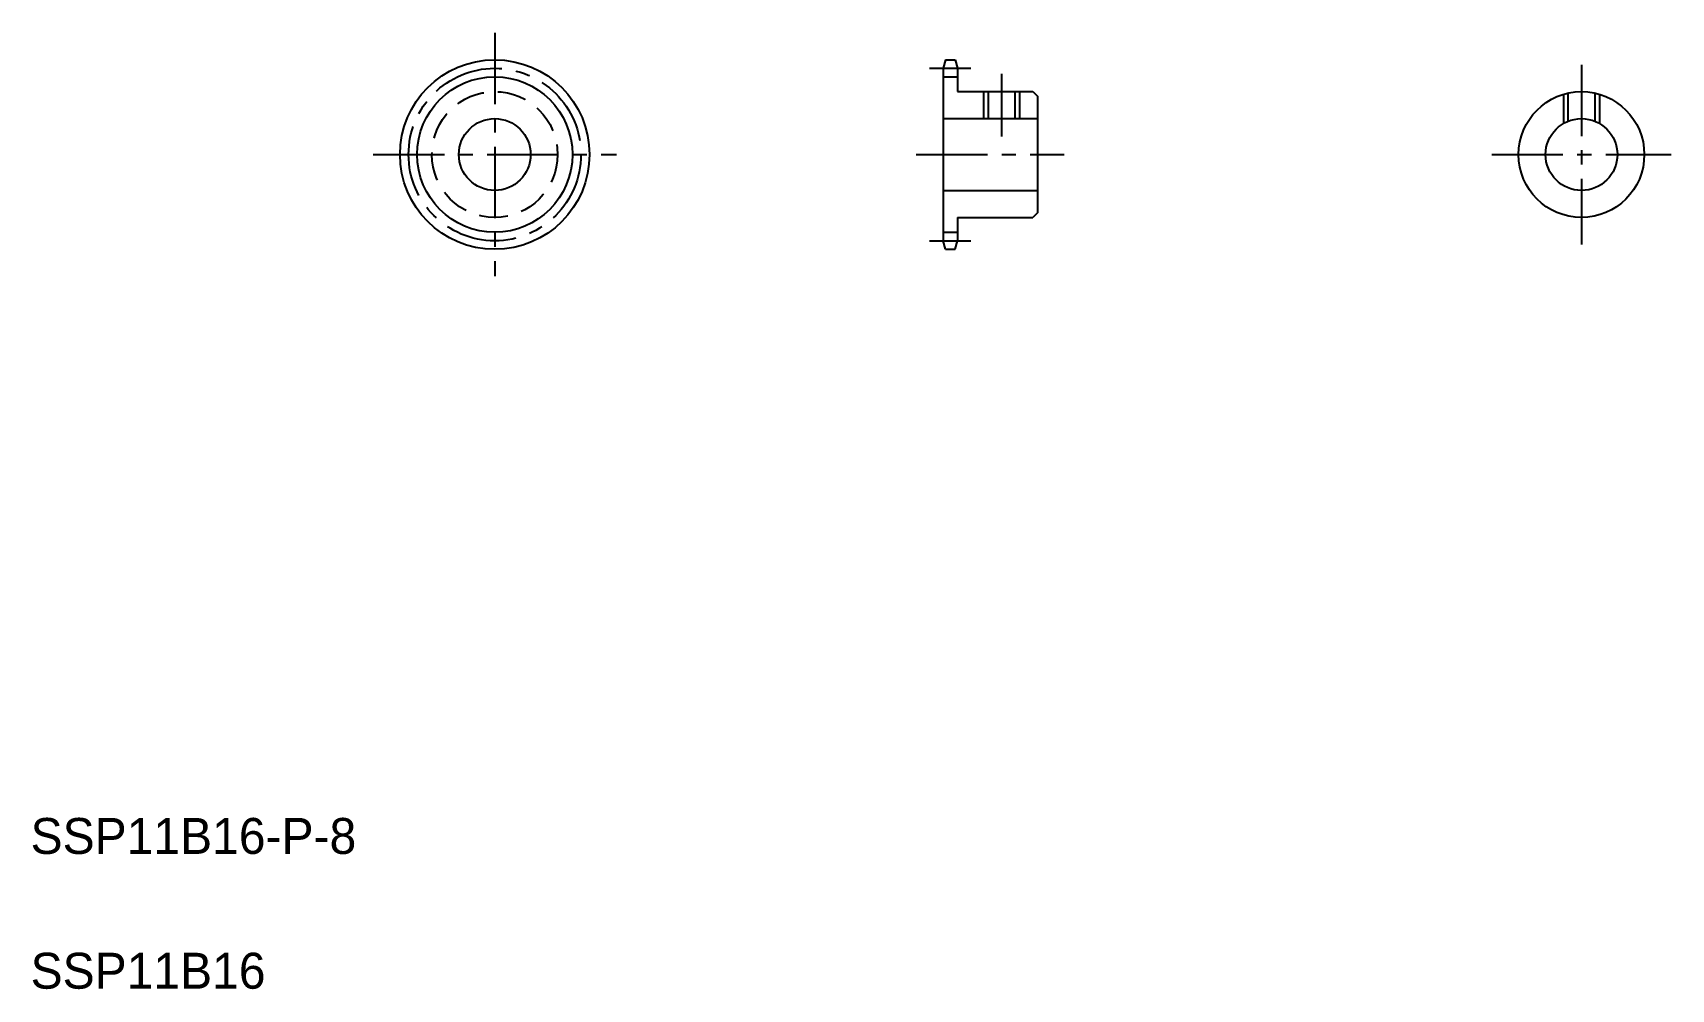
# Model space of a CAD drawing. Extents: x 10 to 193, y 10 to 116.
import ezdxf

# ---------------------------------------------------------------- set-up
doc = ezdxf.new("R2010")
doc.units = 0
doc.header["$LTSCALE"] = 0.25
doc.linetypes.add('CENTER', pattern=[50.8, 31.75, -6.35, 6.35, -6.35])
doc.linetypes.add('DASHED', pattern=[19.05, 12.7, -6.35])
doc.layers.get('0').update_dxf_attribs({"linetype": 'CONTINUOUS'})
doc.layers.add('CENTER', color=1, linetype='CENTER')

msp = doc.modelspace()

# ---------------------------------------------------------------- linework, layer by layer
at = {"color": 7, "linetype": 'CONTINUOUS'}
for p, q in [((111.89, 113.39), (111.64, 112.44)), ((111.89, 113.39), (112.98, 113.39)), ((112.98, 113.39), (113.24, 112.44)), ((111.64, 112.44), (111.64, 93.24)), ((111.64, 111.49), (113.24, 111.49)), ((113.24, 112.44), (113.24, 109.84)), ((113.24, 109.84), (121.64, 109.84)), ((116.64, 109.84), (116.64, 106.84)), ((119.64, 109.84), (119.64, 106.84)), ((121.64, 109.84), (122.14, 109.34)), ((122.14, 109.34), (122.14, 96.34)), ((111.64, 106.84), (122.14, 106.84)), ((122.14, 106.09), (122.14, 106.09)), ((111.64, 98.84), (122.14, 98.84)), ((113.24, 95.84), (121.64, 95.84)), ((113.24, 95.84), (113.24, 93.24)), ((122.14, 96.34), (121.64, 95.84)), ((111.64, 94.19), (113.24, 94.19)), ((111.89, 92.29), (111.64, 93.24)), ((112.98, 92.29), (113.24, 93.24)), ((111.89, 92.29), (112.98, 92.29))]:
    msp.add_line(p, q, dxfattribs=at)
at = {"color": 3, "linetype": 'CONTINUOUS'}
for p, q in [((116.14, 109.84), (116.14, 106.84)), ((120.14, 109.84), (120.14, 106.84))]:
    msp.add_line(p, q, dxfattribs=at)
at = {"color": 3, "linetype": 'DASHED'}
for p, q in [((180.74, 109.55), (180.74, 106.3)), ((181.24, 109.68), (181.24, 106.55)), ((184.24, 109.68), (184.24, 106.55)), ((184.74, 109.55), (184.74, 106.3))]:
    msp.add_line(p, q, dxfattribs=at)
msp.add_line((122.14, 102.84), (122.14, 102.84))
at = {"color": 7, "linetype": 'CONTINUOUS'}
for centre, radius in [((61.7, 102.84), 10.55), ((182.74, 102.84), 7), ((61.7, 102.84), 4), ((182.74, 102.84), 4)]:
    msp.add_circle(centre, radius, dxfattribs=at)
at = {"color": 3, "linetype": 'CONTINUOUS'}
msp.add_circle((61.7, 102.84), 8.65, dxfattribs=at)
at = {"color": 3, "linetype": 'DASHED'}
msp.add_circle((61.7, 102.84), 7, dxfattribs=at)
at = {"layer": 'CENTER', "color": 1, "linetype": 'CENTER'}
for p, q in [((61.7, 116.39), (61.7, 89.29)), ((110.14, 112.44), (114.74, 112.44)), ((118.14, 111.84), (118.14, 104.84)), ((182.74, 112.84), (182.74, 92.84)), ((48.15, 102.84), (75.25, 102.84)), ((108.64, 102.84), (125.14, 102.84)), ((172.74, 102.84), (192.74, 102.84)), ((110.14, 93.24), (114.74, 93.24))]:
    msp.add_line(p, q, dxfattribs=at)
msp.add_circle((61.7, 102.84), 9.6, dxfattribs=at)

# ---------------------------------------------------------------- texts
at = {"color": 7, "linetype": 'CONTINUOUS'}
for s, p in [('SSP11B16-P-8', (10, 25)), ('SSP11B16', (10, 10))]:
    msp.add_text(s, height=4, dxfattribs=at).set_placement(p)

doc.saveas('drawing.dxf')
